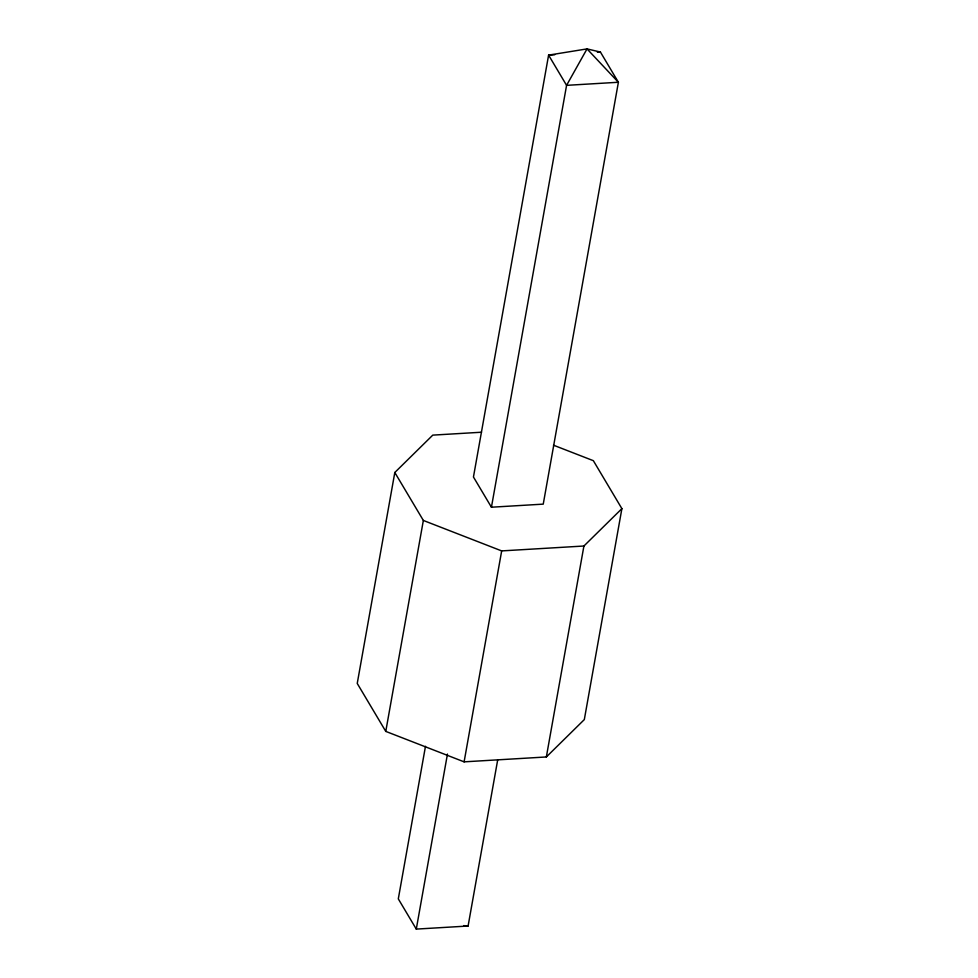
<?xml version="1.0" encoding="UTF-8"?>
<svg xmlns="http://www.w3.org/2000/svg" width="978" height="978" viewBox="0 0 978 978"><rect width="100%" height="100%" fill="white"/><g stroke="black" fill="none" stroke-linecap="round" stroke-linejoin="round"><path stroke-width="1.47" d="M481.518 432.227L432.777 435.124L394.806 472.496L357.239 683.439L385.772 731.397L464.11 761.85L546.347 756.96L584.318 719.588L621.886 508.646L593.353 460.687L553.475 445.186M385.772 731.397L423.352 520.455L394.806 472.496M425.491 746.287L398.303 898.88L416.286 929.1L468.095 926.019L497.68 759.955M416.286 929.1L447.459 754.062M491.433 507.215L566.58 85.343L587.02 48.9L600.419 52.042L618.389 82.262L543.242 504.135L491.433 507.215L473.45 477.007L548.597 55.123L587.02 48.9L618.389 82.262L566.58 85.343L548.597 55.123L554.697 54.756M464.11 761.85L501.677 550.907L583.915 546.017L621.886 508.646M546.347 756.96L583.915 546.017M597.362 52.225L600.419 52.042M463.658 925.628L468.095 926.019M423.352 520.455L501.677 550.907"/></g></svg>
